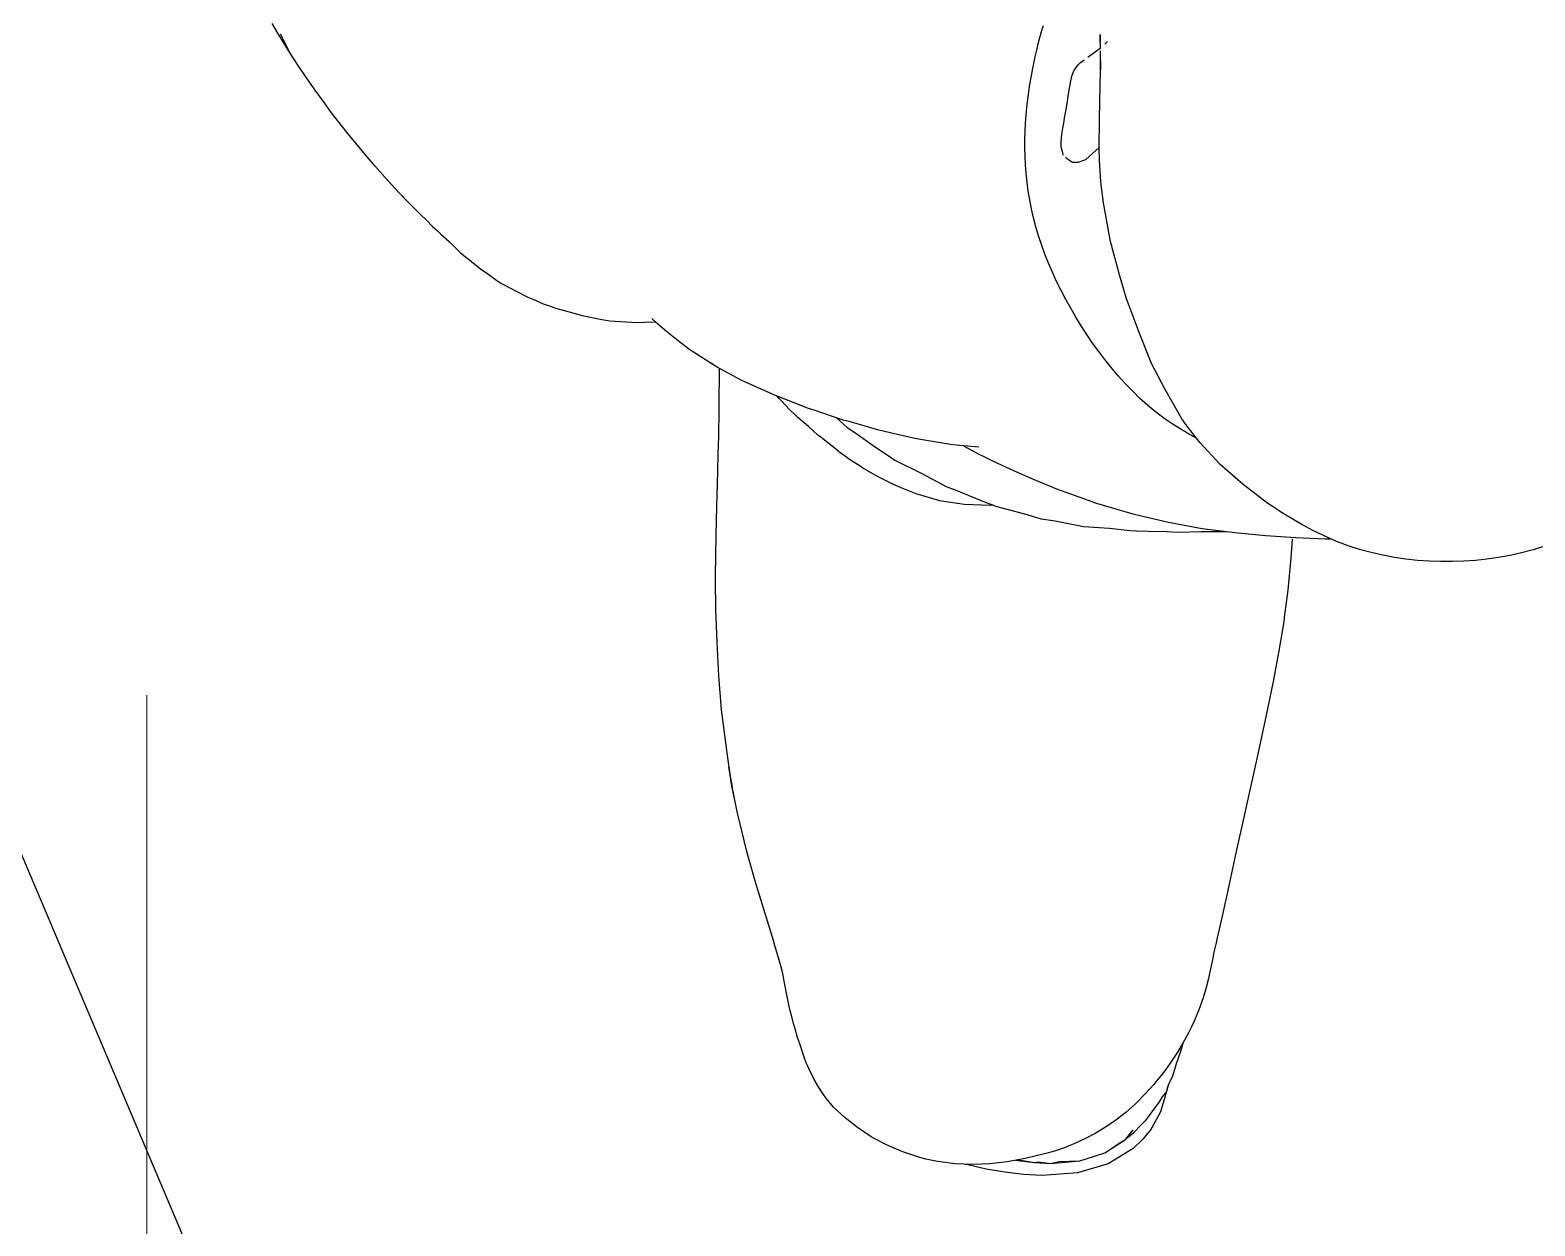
# Model space of a CAD drawing. Header units: millimetres. Extents: x -187347 to 135007, y -6415 to 292048.
# Drawn here: x -38967.3 to -38613.4, y 7583.9 to 7865.3 of the extents above; entities that cross this region are included whole.
import ezdxf

# ---------------------------------------------------------------- set-up
doc = ezdxf.new("R2010")
doc.units = ezdxf.units.MM
doc.header["$LTSCALE"] = 100
doc.linetypes.add('Z_LINE-CNTR', pattern=[17, 12, -2, 1, -2])
doc.layers.get('0').update_dxf_attribs({"lineweight": 18})
doc.layers.add('1', color=7, linetype='Continuous')
doc.layers.add('Layout Cabinplant', color=30, linetype='Continuous')
doc.layers.add('S-GRID', color=7, linetype='Continuous', lineweight=5)

# ---------------------------------------------------------------- blocks, each defined once
blk = doc.blocks.new('CP_Giblet area_New')
at = {"color": 0, "linetype": 'Continuous'}
for p, q in [((-2462.82, 1053.7), (-2455.6, 1055.88)), ((-2455.6, 1055.88), (-2447.3, 1056.45)), ((-2447.3, 1056.45), (-2442.91, 1056.21)), ((-2442.91, 1056.21), (-2438.47, 1055.69)), ((-2438.47, 1055.69), (-2434.08, 1054.95)), ((-2434.08, 1054.95), (-2429.77, 1054)), ((-2468.65, 1050.12), (-2462.82, 1053.7)), ((-2461.99, 1051.12), (-2463.13, 1050.4)), ((-2461.99, 1051.12), (-2463.13, 1050.4)), ((-2457.63, 1052.52), (-2461.99, 1051.12)), ((-2457.63, 1052.52), (-2461.99, 1051.12)), ((-2456.16, 1053.01), (-2457.63, 1052.52)), ((-2456.16, 1053.01), (-2457.63, 1052.52)), ((-2449.28, 1053.61), (-2456.16, 1053.01)), ((-2451.3, 1053.14), (-2456.16, 1053.01)), ((-2449.28, 1053.61), (-2451.3, 1053.14)), ((-2450.15, 1050.72), (-2447.81, 1051.4)), ((-2446.35, 1053.25), (-2449.28, 1053.61)), ((-2445.51, 1053.44), (-2449.28, 1053.61)), ((-2447.81, 1051.4), (-2443.3, 1052.45)), ((-2445.51, 1053.44), (-2446.35, 1053.25)), ((-2442.22, 1052.9), (-2445.51, 1053.44)), ((-2441.55, 1052.97), (-2445.51, 1053.44)), ((-2443.3, 1052.45), (-2439.03, 1053.22)), ((-2441.55, 1052.97), (-2442.22, 1052.9)), ((-2440.98, 1052.87), (-2441.55, 1052.97)), ((-2439.03, 1053.22), (-2434.94, 1053.73)), ((-2434.94, 1053.73), (-2433.2, 1053.83)), ((-2433.2, 1053.83), (-2430.89, 1053.92)), ((-2430.89, 1053.92), (-2426.82, 1053.74)), ((-2429.77, 1054), (-2429.25, 1053.85)), ((-2426.82, 1053.74), (-2422.68, 1053.21)), ((-2422.68, 1053.21), (-2419.96, 1052.62)), ((-2419.96, 1052.62), (-2418.52, 1052.25)), ((-2418.52, 1052.25), (-2417.79, 1052.01)), ((-2417.79, 1052.01), (-2414.51, 1050.88)), ((-2472.86, 1045.65), (-2470.98, 1047.96)), ((-2470.98, 1047.96), (-2468.65, 1050.12)), ((-2466.87, 1048.01), (-2468.66, 1045.73)), ((-2466.87, 1048.01), (-2467.56, 1047.39)), ((-2463.13, 1050.4), (-2466.87, 1048.01)), ((-2465.4, 1048.9), (-2466.87, 1048.01)), ((-2463.13, 1050.4), (-2465.4, 1048.9)), ((-2459.78, 1046.6), (-2457.35, 1047.87)), ((-2457.35, 1047.87), (-2454.93, 1048.98)), ((-2454.93, 1048.98), (-2453.37, 1049.6)), ((-2453.37, 1049.6), (-2452.52, 1049.93)), ((-2452.52, 1049.93), (-2450.15, 1050.72)), ((-2414.51, 1050.88), (-2411.92, 1049.78)), ((-2411.92, 1049.78), (-2410.66, 1049.24)), ((-2410.66, 1049.24), (-2407.91, 1047.83)), ((-2407.91, 1047.83), (-2407.07, 1047.35)), ((-2475.15, 1041.52), (-2472.86, 1045.65)), ((-2470.53, 1044.56), (-2471.5, 1043.58)), ((-2468.92, 1046.25), (-2470.53, 1044.56)), ((-2467.56, 1047.39), (-2468.92, 1046.25)), ((-2464.6, 1043.47), (-2462.2, 1045.13)), ((-2462.2, 1045.13), (-2459.78, 1046.6)), ((-2407.07, 1047.35), (-2403.86, 1045.21)), ((-2403.86, 1045.21), (-2400.92, 1042.91)), ((-2476.54, 1036.68), (-2475.15, 1041.52)), ((-2474.82, 1039.11), (-2471.5, 1043.58)), ((-2469.25, 1039.58), (-2466.96, 1041.61)), ((-2466.96, 1041.61), (-2464.6, 1043.47)), ((-2400.92, 1042.91), (-2398.25, 1040.36)), ((-2476.54, 1036.68), (-2475.47, 1037.96)), ((-2475.47, 1037.96), (-2474.82, 1039.11)), ((-2473.54, 1035.03), (-2471.62, 1037.18)), ((-2471.62, 1037.18), (-2469.25, 1039.58)), ((-2398.25, 1040.36), (-2396.44, 1038.22)), ((-2396.44, 1038.22), (-2395.85, 1037.45)), ((-2395.85, 1037.45), (-2394.77, 1035.79)), ((-2477.9, 1033.07), (-2476.94, 1035.22)), ((-2476.94, 1035.22), (-2476.54, 1036.68)), ((-2476.68, 1035.78), (-2476.54, 1036.68)), ((-2475.52, 1032.59), (-2474.02, 1034.46)), ((-2474.02, 1034.46), (-2473.54, 1035.03)), ((-2394.77, 1035.79), (-2393.74, 1034.02)), ((-2393.74, 1034.02), (-2393.32, 1033.17)), ((-2479.81, 1027.31), (-2478.83, 1030.21)), ((-2478.83, 1030.21), (-2477.9, 1033.07)), ((-2478.35, 1028.66), (-2477.39, 1030.06)), ((-2477.39, 1030.06), (-2476.28, 1031.59)), ((-2476.28, 1031.59), (-2475.52, 1032.59)), ((-2393.32, 1033.17), (-2392.77, 1032.12)), ((-2392.77, 1032.12), (-2392.18, 1030.76)), ((-2392.18, 1030.76), (-2391.8, 1029.93)), ((-2391.8, 1029.93), (-2391.38, 1028.87)), ((-2480.39, 1025.38), (-2479.81, 1027.31)), ((-2480.17, 1025.75), (-2479.15, 1027.44)), ((-2479.15, 1027.44), (-2478.35, 1028.66)), ((-2391.38, 1028.87), (-2390.21, 1025.24)), ((-2482.34, 1021.68), (-2481.72, 1022.92)), ((-2481.72, 1022.92), (-2480.79, 1024.66)), ((-2480.79, 1024.66), (-2480.17, 1025.75)), ((-2390.21, 1025.24), (-2389.78, 1024.03)), ((-2389.78, 1024.03), (-2389.19, 1021.94)), ((-2483.77, 1018.41), (-2483.02, 1020.17)), ((-2483.02, 1020.17), (-2482.34, 1021.68)), ((-2389.19, 1021.94), (-2388.88, 1020.94)), ((-2388.88, 1020.94), (-2388.26, 1018.48)), ((-2485.13, 1014.65), (-2484.13, 1017.47)), ((-2484.13, 1017.47), (-2483.77, 1018.41)), ((-2388.26, 1018.48), (-2388.05, 1017.7)), ((-2388.05, 1017.7), (-2387.42, 1014.78)), ((-2486.37, 1010.15), (-2485.82, 1012.21)), ((-2485.82, 1012.21), (-2485.13, 1014.65)), ((-2387.42, 1014.78), (-2386.62, 1010.72)), ((-2487.03, 1007.15), (-2486.5, 1009.62)), ((-2486.5, 1009.62), (-2486.37, 1010.15)), ((-2386.62, 1010.72), (-2386.47, 1009.84)), ((-2386.47, 1009.84), (-2386.38, 1009.3)), ((-2386.38, 1009.3), (-2386.14, 1008.31)), ((-2487.49, 1004.9), (-2487.03, 1007.15)), ((-2386.14, 1008.31), (-2385.67, 1006.62)), ((-2385.67, 1006.62), (-2385.47, 1005.81)), ((-2385.47, 1005.81), (-2384.42, 1002.35)), ((-2488.43, 1000.58), (-2488.17, 1001.75)), ((-2488.17, 1001.75), (-2487.61, 1004.26)), ((-2487.61, 1004.26), (-2487.49, 1004.9)), ((-2384.42, 1002.35), (-2384.09, 1001.21)), ((-2489.58, 995.44), (-2488.43, 1000.58)), ((-2384.09, 1001.21), (-2380.48, 989.49)), ((-2490.37, 991.84), (-2489.74, 994.71)), ((-2489.74, 994.71), (-2489.58, 995.44)), ((-2490.6, 990.86), (-2490.37, 991.84)), ((-2491.58, 986.42), (-2490.6, 990.86)), ((-2380.48, 989.49), (-2380.03, 987.99)), ((-2380.03, 987.99), (-2378.09, 981.12)), ((-2493.02, 979.83), (-2492.05, 984.24)), ((-2492.05, 984.24), (-2491.58, 986.42)), ((-2378.09, 981.12), (-2377.76, 979.91)), ((-2494.09, 975.01), (-2493.02, 979.83)), ((-2377.76, 979.91), (-2376.08, 973.09)), ((-2497.67, 958.72), (-2494.09, 975.01)), ((-2376.08, 973.09), (-2375.87, 972.15)), ((-2375.87, 972.15), (-2375.65, 971.22)), ((-2375.65, 971.22), (-2375.49, 970.46)), ((-2375.49, 970.46), (-2374.26, 964.41)), ((-2374.83, 967.29), (-2374.38, 965.02)), ((-2373.95, 962.5), (-2374.38, 965.02)), ((-2374.38, 965.02), (-2374.26, 964.41)), ((-2374.26, 964.41), (-2374.05, 963.22)), ((-2374.05, 963.22), (-2373.58, 960.35)), ((-2373.36, 958.71), (-2373.95, 962.5)), ((-2499.9, 948.55), (-2497.67, 958.72)), ((-2372.79, 954.69), (-2373.36, 958.71)), ((-2372.24, 950.41), (-2372.79, 954.69)), ((-2501.64, 940.25), (-2499.9, 948.55)), ((-2371.83, 946.86), (-2372.24, 950.41)), ((-2371.64, 944.84), (-2371.83, 946.86)), ((-2371.19, 938.93), (-2371.64, 944.84)), ((-2502.98, 933.05), (-2501.64, 940.25)), ((-2370.77, 931.07), (-2371.19, 938.93)), ((-2504.09, 926.21), (-2502.98, 933.05)), ((-2370.5, 923.26), (-2370.77, 931.07)), ((-2505.06, 918.73), (-2504.23, 925.16)), ((-2504.23, 925.16), (-2504.09, 926.21)), ((-2370.39, 916.38), (-2370.5, 923.26)), ((-2505.79, 911.18), (-2505.06, 918.73)), ((-2370.54, 905.86), (-2370.39, 915.4)), ((-2370.39, 915.4), (-2370.39, 916.38)), ((-2562.72, 909.25), (-2560.02, 909.97)), ((-2560.02, 909.97), (-2557.32, 910.57)), ((-2557.32, 910.57), (-2554.62, 911.07)), ((-2554.62, 911.07), (-2551.9, 911.45)), ((-2551.9, 911.45), (-2549.18, 911.73)), ((-2549.18, 911.73), (-2546.46, 911.92)), ((-2546.46, 911.92), (-2543.74, 912.01)), ((-2543.74, 912.01), (-2541.01, 912.01)), ((-2541.01, 912.01), (-2538.28, 911.92)), ((-2538.28, 911.92), (-2535.55, 911.73)), ((-2535.55, 911.73), (-2532.83, 911.45)), ((-2532.83, 911.45), (-2530.11, 911.05)), ((-2530.11, 911.05), (-2527.38, 910.54)), ((-2527.38, 910.54), (-2524.66, 909.91)), ((-2524.66, 909.91), (-2521.95, 909.17)), ((-2506.1, 906.75), (-2505.79, 911.18)), ((-2565.41, 908.41), (-2562.72, 909.25)), ((-2521.95, 909.17), (-2519.23, 908.29)), ((-2519.23, 908.29), (-2517.61, 907.7)), ((-2517.61, 907.7), (-2516.51, 907.27)), ((-2516.51, 907.27), (-2513.79, 906.07)), ((-2513.83, 906.63), (-2515.11, 906.66)), ((-2506.95, 906.32), (-2513.83, 906.63)), ((-2513.79, 906.07), (-2513.28, 905.83)), ((-2499.89, 905.86), (-2506.95, 906.32)), ((-2513.28, 905.83), (-2511.07, 904.74)), ((-2511.07, 904.74), (-2510.11, 904.23)), ((-2510.11, 904.23), (-2508.36, 903.29)), ((-2508.36, 903.29), (-2506.87, 902.44)), ((-2492.57, 905.18), (-2499.89, 905.86)), ((-2484.95, 904.19), (-2492.57, 905.18)), ((-2484.66, 904.94), (-2490.52, 904.91)), ((-2476.97, 902.77), (-2484.95, 904.19)), ((-2479.25, 905.1), (-2484.66, 904.94)), ((-2476.66, 904.97), (-2479.25, 905.1)), ((-2468.59, 900.8), (-2476.97, 902.77)), ((-2472.24, 904.89), (-2476.66, 904.97)), ((-2469.45, 904.74), (-2472.24, 904.89)), ((-2467.99, 904.72), (-2469.45, 904.74)), ((-2463.13, 904.16), (-2467.99, 904.72)), ((-2457.03, 903.72), (-2463.13, 904.16)), ((-2450.34, 902.43), (-2457.03, 903.72)), ((-2370.72, 899.06), (-2370.54, 905.86)), ((-2506.87, 902.44), (-2505.67, 901.72)), ((-2505.67, 901.72), (-2503.59, 900.45)), ((-2503.59, 900.45), (-2503, 900.07)), ((-2503, 900.07), (-2501.59, 899.15)), ((-2501.59, 899.15), (-2500.39, 898.35)), ((-2459.77, 898.18), (-2468.59, 900.8)), ((-2447.03, 901.92), (-2450.34, 902.43)), ((-2443.17, 900.77), (-2447.03, 901.92)), ((-2436.31, 898.95), (-2443.17, 900.77)), ((-2435.65, 898.68), (-2436.31, 898.95)), ((-2370.76, 896.41), (-2370.72, 899.06)), ((-2500.39, 898.35), (-2494.54, 893.84)), ((-2459.22, 897.99), (-2459.77, 898.18)), ((-2450.62, 894.88), (-2459.22, 897.99)), ((-2434.25, 898.15), (-2435.65, 898.68)), ((-2434.89, 898.7), (-2435.5, 898.62)), ((-2428.95, 898.51), (-2434.89, 898.7)), ((-2427.25, 895.3), (-2434.25, 898.15)), ((-2423.18, 897.6), (-2428.95, 898.51)), ((-2417.56, 895.98), (-2423.18, 897.6)), ((-2413.65, 894.39), (-2417.56, 895.98)), ((-2370.95, 890.82), (-2370.76, 896.41)), ((-2494.54, 893.84), (-2489.17, 889.17)), ((-2445.03, 892.51), (-2450.62, 894.88)), ((-2441.38, 891.01), (-2445.03, 892.51)), ((-2424.7, 894.33), (-2427.25, 895.3)), ((-2419.02, 891.32), (-2424.7, 894.33)), ((-2411.74, 893.55), (-2413.65, 894.39)), ((-2411.74, 893.55), (-2412.32, 893.86)), ((-2408.66, 892), (-2411.74, 893.55)), ((-2407.39, 891.25), (-2408.66, 892)), ((-2489.17, 889.17), (-2484.36, 883.97)), ((-2438.83, 889.77), (-2441.38, 891.01)), ((-2435.43, 888.2), (-2438.83, 889.77)), ((-2412.66, 888.13), (-2419.02, 891.32)), ((-2405.38, 890.09), (-2407.39, 891.25)), ((-2404.45, 889.47), (-2405.38, 890.09)), ((-2402.01, 887.88), (-2404.45, 889.47)), ((-2371, 886.69), (-2370.95, 890.82)), ((-2433.43, 887.24), (-2435.43, 888.2)), ((-2432.37, 886.74), (-2433.43, 887.24)), ((-2432.41, 885.12), (-2427.06, 884.6)), ((-2428.75, 884.76), (-2432.37, 886.74)), ((-2411.05, 887.02), (-2412.66, 888.13)), ((-2408.12, 885.07), (-2411.05, 887.02)), ((-2403.49, 881.83), (-2408.12, 885.07)), ((-2401.3, 887.39), (-2402.01, 887.88)), ((-2399.48, 886.1), (-2401.3, 887.39)), ((-2399.48, 886.1), (-2395.69, 883.14)), ((-2371.15, 882.56), (-2371, 886.69)), ((-2484.36, 883.97), (-2481.07, 879.72)), ((-2483.63, 882.98), (-2482.94, 882.63)), ((-2482.94, 882.63), (-2482.28, 882.25)), ((-2482.28, 882.25), (-2481.57, 881.87)), ((-2481.57, 881.87), (-2480.84, 881.42)), ((-2480.84, 881.42), (-2480.12, 881.01)), ((-2427.06, 884.6), (-2425.71, 884.48)), ((-2425.71, 884.48), (-2418.64, 883.26)), ((-2418.64, 883.26), (-2417.37, 883.06)), ((-2417.37, 883.06), (-2410.21, 881.39)), ((-2410.21, 881.39), (-2408.91, 881.11)), ((-2401.44, 880.44), (-2403.49, 881.83)), ((-2395.69, 883.14), (-2395.13, 882.69)), ((-2395.13, 882.69), (-2394.52, 882.24)), ((-2394.52, 882.24), (-2392.3, 880.19)), ((-2371.21, 876.28), (-2371.15, 882.56)), ((-2481.07, 879.72), (-2480.15, 878.46)), ((-2480.15, 878.46), (-2476.21, 871.49)), ((-2480.12, 881.01), (-2478.12, 879.76)), ((-2478.12, 879.76), (-2476.25, 878.48)), ((-2476.25, 878.48), (-2474.04, 876.83)), ((-2408.91, 881.11), (-2401.86, 879.08)), ((-2401.86, 879.08), (-2400.51, 878.72)), ((-2398.93, 878.19), (-2401.44, 880.44)), ((-2400.51, 878.72), (-2393.65, 876.39)), ((-2392.3, 880.19), (-2389.79, 878.11)), ((-2389.79, 878.11), (-2389.26, 877.54)), ((-2474.04, 876.83), (-2472.17, 875.28)), ((-2472.17, 875.28), (-2470.29, 873.6)), ((-2393.65, 876.39), (-2392.34, 875.97)), ((-2392.34, 875.97), (-2385.6, 873.34)), ((-2389.26, 877.54), (-2387.89, 876.2)), ((-2387.89, 876.2), (-2385.97, 874.19)), ((-2385.97, 874.19), (-2385.4, 873.63)), ((-2371.3, 867.64), (-2371.28, 874.22)), ((-2371.28, 874.22), (-2371.21, 876.28)), ((-2476.21, 871.49), (-2472.98, 865.43)), ((-2470.29, 873.6), (-2468.5, 871.87)), ((-2468.5, 871.87), (-2466.8, 870.1)), ((-2385.6, 873.34), (-2384.54, 872.94)), ((-2385.4, 873.63), (-2384.98, 873.1)), ((-2384.54, 872.94), (-2377.68, 869.87)), ((-2466.8, 870.1), (-2465.16, 868.27)), ((-2465.16, 868.27), (-2463.58, 866.41)), ((-2377.68, 869.87), (-2376.38, 869.27)), ((-2376.38, 869.27), (-2370.67, 866.21)), ((-2371.32, 866.56), (-2371.3, 867.64)), ((-2472.98, 865.43), (-2470.07, 858.08)), ((-2463.58, 866.41), (-2462.06, 864.5)), ((-2462.06, 864.5), (-2460.58, 862.56)), ((-2370.67, 866.21), (-2364.46, 862.16)), ((-2370.67, 866.21), (-2369.29, 865.26)), ((-2460.58, 862.56), (-2459.16, 860.59)), ((-2459.16, 860.59), (-2457.79, 858.58)), ((-2364.46, 862.16), (-2362.11, 860.39)), ((-2362.11, 860.39), (-2358.58, 857.59)), ((-2470.07, 858.08), (-2467.72, 851.84)), ((-2457.79, 858.58), (-2456.47, 856.55)), ((-2456.47, 856.55), (-2455.2, 854.49)), ((-2358.58, 857.59), (-2356.69, 855.91)), ((-2455.2, 854.49), (-2453.99, 852.41)), ((-2356.69, 855.91), (-2355.48, 854.81)), ((-2353.79, 855.66), (-2356.3, 855.56)), ((-2352.05, 855.73), (-2353.79, 855.66)), ((-2345.6, 855.33), (-2352.05, 855.73)), ((-2343.73, 855.04), (-2345.6, 855.33)), ((-2339.07, 854.11), (-2343.73, 855.04)), ((-2336.06, 853.25), (-2339.07, 854.11)), ((-2332.56, 852.28), (-2336.06, 853.25)), ((-2467.72, 851.84), (-2467.13, 850.18)), ((-2467.13, 850.18), (-2465.48, 844.55)), ((-2453.99, 852.41), (-2452.83, 850.32)), ((-2452.83, 850.32), (-2451.73, 848.2)), ((-2331.67, 851.94), (-2332.56, 852.28)), ((-2329.95, 851.33), (-2331.67, 851.94)), ((-2327.5, 850.28), (-2329.95, 851.33)), ((-2326.32, 849.8), (-2327.5, 850.28)), ((-2323.6, 848.35), (-2326.32, 849.8)), ((-2451.73, 848.2), (-2450.69, 846.08)), ((-2450.69, 846.08), (-2449.71, 843.94)), ((-2320.45, 846.75), (-2323.6, 848.35)), ((-2319.91, 846.4), (-2320.45, 846.75)), ((-2319.03, 845.86), (-2319.91, 846.4)), ((-2316.61, 844.1), (-2319.03, 845.86)), ((-2465.48, 844.55), (-2463.35, 836.66)), ((-2449.71, 843.94), (-2448.8, 841.8)), ((-2315.26, 843.18), (-2316.61, 844.1)), ((-2313.48, 841.68), (-2315.26, 843.18)), ((-2448.8, 841.8), (-2447.95, 839.65)), ((-2447.95, 839.65), (-2446.46, 835.36)), ((-2310.49, 839.36), (-2313.48, 841.68)), ((-2307.79, 836.73), (-2310.49, 839.36)), ((-2463.35, 836.66), (-2461.85, 828.42)), ((-2446.46, 835.36), (-2445.83, 833.22)), ((-2305.83, 835), (-2307.79, 836.73)), ((-2445.83, 833.22), (-2445.27, 831.09)), ((-2305.07, 834.22), (-2305.83, 835)), ((-2303.93, 833.17), (-2305.07, 834.22)), ((-2302.46, 831.65), (-2303.93, 833.17)), ((-2461.85, 828.42), (-2461.69, 827.63)), ((-2445.27, 831.09), (-2444.78, 828.97)), ((-2444.78, 828.97), (-2444.36, 826.86)), ((-2301.11, 830.37), (-2302.46, 831.65)), ((-2299, 828.23), (-2301.11, 830.37)), ((-2298.21, 827.44), (-2299, 828.23)), ((-2461.69, 827.63), (-2461.15, 823.39)), ((-2444.36, 826.86), (-2444.01, 824.77)), ((-2444.01, 824.77), (-2443.74, 822.7)), ((-2296.03, 825.22), (-2298.21, 827.44)), ((-2297.24, 826.46), (-2296.03, 825.22)), ((-2296.03, 825.22), (-2294.2, 823.19)), ((-2296.03, 825.22), (-2294.82, 823.91)), ((-2461.15, 823.39), (-2461.06, 822.56)), ((-2461.06, 822.56), (-2460.75, 817.64)), ((-2443.74, 822.7), (-2443.52, 820.65)), ((-2294.2, 823.19), (-2293.42, 822.34)), ((-2293.42, 822.34), (-2292.72, 821.55)), ((-2292.72, 821.55), (-2290.38, 818.91)), ((-2460.75, 817.64), (-2460.69, 814.66)), ((-2455.74, 818.05), (-2457.59, 817.38)), ((-2454.43, 818), (-2455.74, 818.05)), ((-2453.57, 817.48), (-2454.43, 818)), ((-2443.52, 820.65), (-2443.37, 818.62)), ((-2443.37, 818.62), (-2443.27, 816.61)), ((-2290.38, 818.91), (-2288.12, 816.29)), ((-2460.69, 814.66), (-2460.75, 807.92)), ((-2458.36, 816.7), (-2460.69, 814.55)), ((-2457.59, 817.38), (-2458.36, 816.7)), ((-2452.76, 816.86), (-2453.57, 817.48)), ((-2452.06, 815.75), (-2452.18, 816.37)), ((-2451.72, 814.65), (-2452.06, 815.75)), ((-2451.72, 814.65), (-2451.73, 813.44)), ((-2443.27, 816.61), (-2443.22, 814.62)), ((-2443.22, 814.62), (-2443.23, 812.66)), ((-2288.12, 816.29), (-2285.85, 813.57)), ((-2452, 811), (-2452.17, 810.01)), ((-2451.82, 812.32), (-2452, 811)), ((-2451.73, 813.44), (-2451.82, 812.32)), ((-2443.28, 810.72), (-2443.38, 808.82)), ((-2443.23, 812.66), (-2443.28, 810.72)), ((-2285.85, 813.57), (-2283.99, 811.28)), ((-2283.99, 811.28), (-2280.18, 806.38)), ((-2460.75, 807.92), (-2460.83, 804.02)), ((-2452.56, 807.65), (-2452.77, 806.42)), ((-2452.37, 808.84), (-2452.56, 807.65)), ((-2452.17, 810.01), (-2452.37, 808.84)), ((-2443.51, 806.94), (-2443.68, 805.09)), ((-2443.38, 808.82), (-2443.51, 806.94)), ((-2460.83, 804.02), (-2461, 796.4)), ((-2453.21, 803.78), (-2453.31, 803.13)), ((-2453.07, 804.61), (-2453.21, 803.78)), ((-2452.99, 805.13), (-2453.07, 804.61)), ((-2452.77, 806.42), (-2452.99, 805.13)), ((-2443.68, 805.09), (-2443.89, 803.28)), ((-2280.18, 806.38), (-2278.26, 803.79)), ((-2278.26, 803.79), (-2276.31, 801.09)), ((-2453.78, 800.21), (-2454, 798.88)), ((-2453.66, 801.02), (-2453.78, 800.21)), ((-2453.55, 801.64), (-2453.66, 801.02)), ((-2453.44, 802.39), (-2453.55, 801.64)), ((-2453.31, 803.13), (-2453.44, 802.39)), ((-2444.13, 801.51), (-2444.39, 799.77)), ((-2443.89, 803.28), (-2444.13, 801.51)), ((-2276.31, 801.09), (-2274.29, 798.21)), ((-2461, 796.4), (-2461.01, 795.22)), ((-2461.01, 795.22), (-2461, 796.4)), ((-2454.82, 796.34), (-2455.82, 795.06)), ((-2454.31, 797.57), (-2454.82, 796.34)), ((-2454, 798.88), (-2454.31, 797.57)), ((-2444.98, 796.41), (-2445.31, 794.79)), ((-2444.68, 798.07), (-2444.98, 796.41)), ((-2444.39, 799.77), (-2444.68, 798.07)), ((-2274.29, 798.21), (-2272.3, 795.26)), ((-2461.01, 795.22), (-2461.01, 794.27)), ((-2461.01, 794.27), (-2461.01, 795.22)), ((-2461.01, 794.27), (-2461, 792.88)), ((-2461, 792.88), (-2461.01, 791.84)), ((-2458, 793.31), (-2459.53, 792.22)), ((-2456.33, 794.61), (-2457.13, 793.97)), ((-2455.82, 795.06), (-2456.33, 794.61)), ((-2445.65, 793.21), (-2446, 791.67)), ((-2445.31, 794.79), (-2445.65, 793.21)), ((-2272.3, 795.26), (-2270.26, 792.12)), ((-2462.01, 790.25), (-2462.64, 789.65)), ((-2460.15, 791.74), (-2461.06, 791.1)), ((-2460.98, 791.11), (-2460.9, 788.83)), ((-2460.9, 788.83), (-2460.95, 789.68)), ((-2459.53, 792.22), (-2460.15, 791.74)), ((-2446.38, 790.17), (-2446.76, 788.7)), ((-2446, 791.67), (-2446.38, 790.17)), ((-2270.26, 792.12), (-2268.88, 789.9)), ((-2268.05, 787.83), (-2270.26, 792.12)), ((-2268.88, 789.9), (-2267.52, 787.66)), ((-2460.9, 788.83), (-2460.91, 788.01)), ((-2460.91, 788.01), (-2460.9, 788.83)), ((-2447.16, 787.27), (-2447.57, 785.87)), ((-2446.76, 788.7), (-2447.16, 787.27)), ((-2267.52, 787.66), (-2266.19, 785.37))]:
    blk.add_line(p, q, dxfattribs=at)
at = {"layer": '1', "color": 0, "linetype": 'Continuous'}
blk.add_line((-1849.11, 135.17), (-2772.48, 2316.07), dxfattribs=at)

msp = doc.modelspace()

# ---------------------------------------------------------------- linework, layer by layer
at = {"layer": 'S-GRID', "color": 152, "linetype": 'Z_LINE-CNTR'}
msp.add_line((-38939.88, 111408.77), (-38939.88, -6038.24), dxfattribs=at)

# ---------------------------------------------------------------- block references
at = {"layer": 'Layout Cabinplant', "rotation": 180}
msp.add_blockref('CP_Giblet area_New', (-41176.61, 8652.23, 0), dxfattribs=at)

doc.saveas('drawing.dxf')
